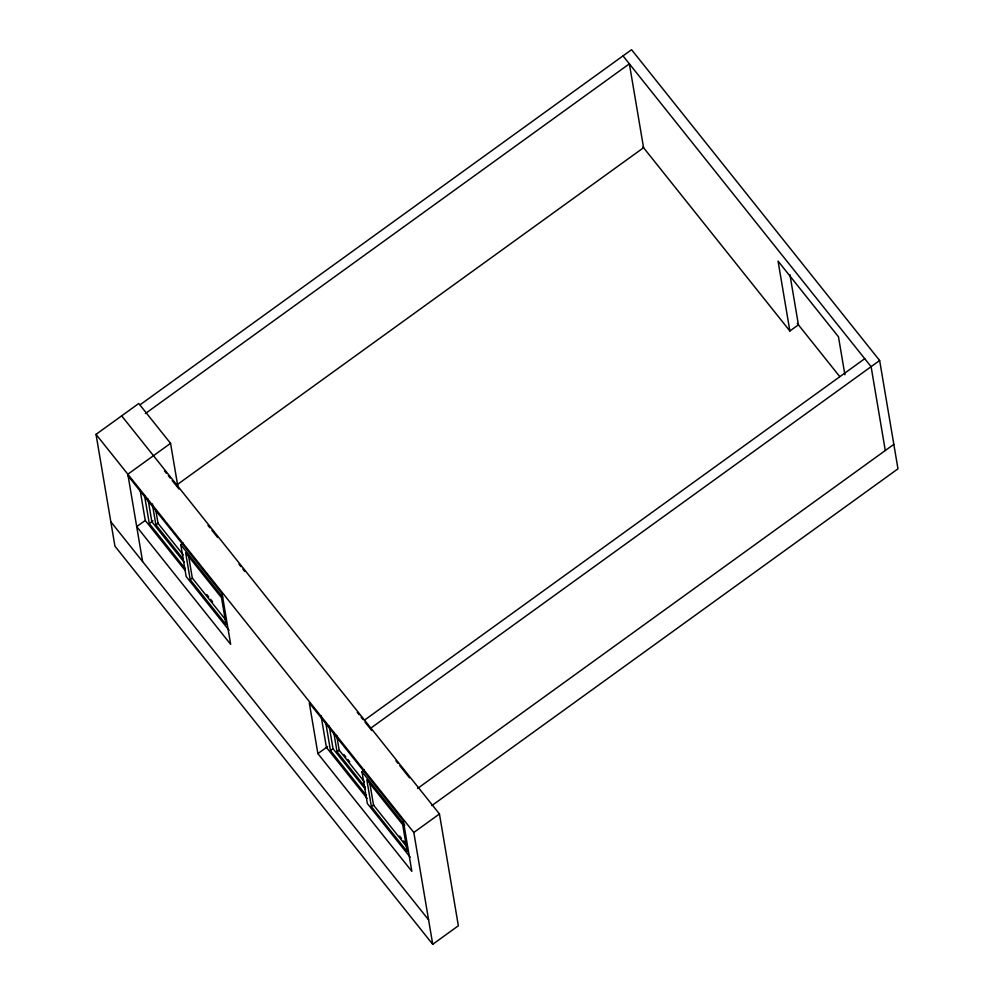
<?xml version="1.0" encoding="UTF-8"?>
<svg xmlns="http://www.w3.org/2000/svg" width="994" height="994" viewBox="0 0 994 994"><rect width="100%" height="100%" fill="white"/><g stroke="black" fill="none" stroke-linecap="round" stroke-linejoin="round"><path stroke-width="1.49" d="M121.666 415.852L439.447 813.962L458.358 925.774L432.725 944.3L114.944 546.191L96.033 434.366L138.762 403.502L170.558 443.349L177.951 487.023M140.266 404.657L631.563 49.7L879.64 360.499L897.967 468.82L431.794 805.625M145.373 413.541L629.376 63.84L643.565 147.708L177.156 484.687M170.558 443.349L127.841 474.213L142.614 561.573M140.142 490.266L145.248 520.458L136.7 526.634L230.658 644.336L222.084 593.666L128.139 475.964M185.046 568.382L149.286 523.589L152.952 520.943M183.02 558.852L155.884 524.869L158.282 523.142M229.018 630.221L186.164 576.545L180.784 544.749L183.182 543.01M190.202 579.676L185.654 552.763L221.5 597.68L226.048 624.58L190.202 579.676L192.6 577.949M642.994 147L789.87 330.99L798.418 324.827L789.932 274.692M317.881 753.601L309.308 702.944L403.266 820.646L411.839 871.316L317.881 753.601L327.647 746.556M364.388 720.203L864.743 358.697M366.227 795.362L330.468 750.569L332.903 748.805M365.158 787.037L337.065 751.849L339.463 750.122M370.75 728.167L879.64 360.499M410.187 857.201L367.345 803.512L361.965 771.717L364.363 769.99M371.383 806.656L366.836 779.743L402.682 824.647L407.229 851.56L371.383 806.656L373.781 804.916M417.604 788.428L893.83 444.355M432.725 944.3L413.815 832.487L439.447 813.962M623.014 55.875L871.104 366.674L885.281 450.531M797.3 323.423L839.768 376.639M164.42 470.783L166.358 473.219M168.297 475.641L170.235 478.064M172.173 480.5L178.957 488.986M208.007 525.391L209.945 527.814M211.884 530.249L217.698 537.53M239.007 564.219L240.946 566.655M242.884 569.077L244.822 571.5M357.219 712.325L359.157 714.748M361.095 717.183L363.034 719.606M364.972 722.029L371.756 730.528M395.972 760.87L397.911 763.293M399.837 765.715L409.528 777.855M96.033 434.366L413.815 832.487M180.784 544.749L222.681 597.232M361.965 771.717L404.806 825.393M343.936 754.533L345.875 756.968M347.813 759.391L349.751 761.826M183.219 554.876L158.021 523.329L155.747 509.872M364.388 781.856L339.202 750.296L336.68 735.349M184.225 562.293L151.846 521.738L148.007 499.025M365.407 789.273L333.027 748.718L329.188 726.005M206.764 594.499L208.703 596.934M210.629 599.357L212.567 601.792M399.563 836.041L401.501 838.476M403.44 840.899L405.378 843.322M226.247 620.604L192.339 578.135L188.549 555.708M407.428 847.584L373.52 805.103L369.731 782.688M145.248 520.458L184.959 570.208M367.109 798.393L326.43 747.438L321.062 715.73M110.806 521.726L428.588 919.835M844.9 374.8L838.476 336.817L778.053 261.111L789.87 330.99M333.785 732.416L337.065 751.849M325.858 723.309L330.468 750.569M152.355 503.946L155.884 524.869M144.416 494.813L149.286 523.589"/></g></svg>
